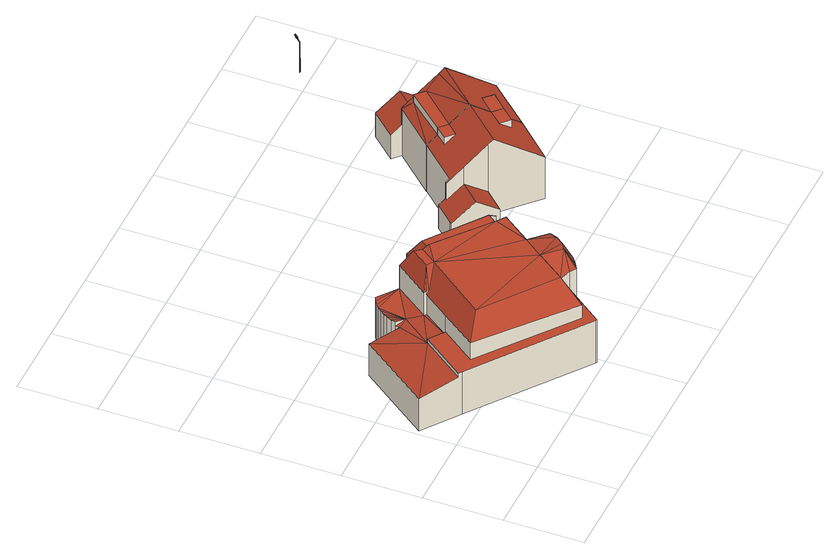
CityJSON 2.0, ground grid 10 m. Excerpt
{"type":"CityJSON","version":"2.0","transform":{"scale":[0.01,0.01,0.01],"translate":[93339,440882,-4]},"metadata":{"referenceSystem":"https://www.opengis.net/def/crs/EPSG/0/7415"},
"CityObjects":{
"building1":{"type":"Building","attributes":{"yearOfConstruction":2001,"hoogste_bouwlaag":2,"statusOmschr":"Pand in gebruik","aantalBouwlagen":3,"laagste_bouwlaag":0,"typeOmschr":"vrijstaand","class":"Pand"},"address":[{"CountryName":"Nederland","LocalityName":"Rotterdam","ThoroughfareNumber":"209-211","ThoroughfareName":"Straatweg","PostalCode":"3054AE"}],"geometry":[{"type":"Solid","lod":"2","boundaries":[[[[0,1,2,3,4,5,6,7,8,9,10,11,12,13,14,15,16,17,18,19,20,21,22,23,24,25,26,27,28,29,30,31,32]],[[33,34,35,36]],[[37,38,39,40,41]],[[42,43,44,45]],[[46,47,35,34,44,48]],[[49,50,51,52]],[[52,53,37,54,49]],[[55,56,57,39,38]],[[58,38,37,53]],[[57,59,60,40,39]],[[61,62,43,42]],[[63,64,65,66,67,68,69,70,71,72]],[[73,50,74]],[[73,74,75]],[[76,50,73]],[[75,74,77]],[[78,33,36]],[[78,74,33]],[[79,45,44]],[[74,44,34]],[[50,44,74]],[[54,79,44]],[[49,54,50]],[[54,44,50]],[[74,34,33]],[[44,43,48]],[[43,80,48]],[[43,62,80]],[[81,76,73]],[[82,76,83]],[[84,76,81]],[[83,76,84]],[[77,78,85]],[[77,85,86]],[[77,74,78]],[[87,77,86]],[[88,77,89]],[[89,77,87]],[[88,75,77]],[[82,51,76]],[[76,51,50]],[[90,91,92]],[[90,93,91]],[[94,93,90]],[[95,90,92]],[[94,96,93]],[[93,97,98]],[[93,99,97]],[[93,100,99]],[[101,100,93]],[[96,101,93]],[[94,102,103]],[[94,103,96]],[[94,104,102]],[[105,75,88]],[[106,73,105]],[[105,73,75]],[[81,73,106]],[[93,107,108]],[[93,108,91]],[[108,109,91]],[[91,109,110]],[[91,110,111]],[[79,60,45]],[[60,61,42]],[[60,42,45]],[[36,35,64,63]],[[41,40,79,54]],[[78,36,63,72]],[[65,64,35,47]],[[46,95,92,65,47]],[[85,78,72,71]],[[94,90,62,61]],[[92,91,66,65]],[[91,111,67,66]],[[52,51,2,1]],[[3,2,51,82]],[[82,83,4,3]],[[83,84,5,4]],[[84,81,6,5]],[[81,106,7,6]],[[106,105,8,7]],[[105,88,9,8]],[[88,89,10,9]],[[89,87,11,10]],[[87,86,12,11]],[[71,70,14,13]],[[70,69,15,14]],[[69,68,16,15]],[[67,111,110,17,16,68]],[[18,17,110,109]],[[19,18,109,108]],[[20,19,108,107]],[[22,21,97,99]],[[23,22,99,100]],[[24,23,100,101]],[[25,24,101,96]],[[26,25,96,103]],[[27,26,103,102]],[[28,27,102,104]],[[60,29,28,104,94,61]],[[30,29,60,59]],[[31,30,59,57]],[[32,31,57,56]],[[55,58,53,0,32,56]],[[1,0,53,52]],[[37,41,54]],[[48,80,46]],[[46,80,62,90,95]],[[55,38,58]],[[93,98,107]],[[79,40,60]],[[86,85,71,13,12]],[[97,21,20,107,98]]]],"semantics":{"surfaces":[{"type":"GroundSurface"},{"type":"RoofSurface"},{"type":"WallSurface"}],"values":[[0,1,1,1,1,1,1,1,1,1,1,1,1,1,1,1,1,1,1,1,1,1,1,1,1,1,1,1,1,1,1,1,1,1,1,1,1,1,1,1,1,1,1,1,1,1,1,1,1,1,1,1,1,1,1,1,1,1,1,1,1,1,1,1,1,1,2,2,2,2,2,2,2,2,2,2,2,2,2,2,2,2,2,2,2,2,2,2,2,2,2,2,2,2,2,2,2,2,2,2,2,2,2,2,2,2,2,2,2,2,2,2,2,2]]}}]},
"building2":{"type":"Building","attributes":{"yearOfConstruction":1935,"hoogste_bouwlaag":2,"statusOmschr":"Pand in gebruik","aantalBouwlagen":4,"laagste_bouwlaag":1,"typeOmschr":"kop van een rij","class":"Pand"},"address":[{"CountryName":"Nederland","LocalityName":"Rotterdam","ThoroughfareNumber":"213","ThoroughfareName":"Straatweg","PostalCode":"3054AE"}],"geometry":[{"type":"Solid","lod":"2","boundaries":[[[[112,113,114,115,116,117,118,119,120,121]],[[122,123,124,125]],[[126,127,128,129]],[[130,131,132,133]],[[134,131,130,135,136,137,138,139]],[[140,141,142,143,144,127,126]],[[124,145,146,147,148,149,150,151,152,153,136,135,125]],[[146,145,123,122]],[[153,152,126,129]],[[152,151,140,126]],[[136,153,129,114,113,137]],[[133,132,134,139]],[[141,140,151,150]],[[130,133,139,138,112,121,147,146,122,125,135]],[[138,137,113,112]],[[129,128,115,114]],[[128,127,144,116,115]],[[117,116,144,143]],[[118,117,143,142]],[[149,119,118,142,141,150]],[[120,119,149,148]],[[121,120,148,147]],[[124,123,145]],[[132,131,134]]]],"semantics":{"surfaces":[{"type":"GroundSurface"},{"type":"RoofSurface"},{"type":"WallSurface"}],"values":[[0,1,1,1,1,1,1,2,2,2,2,2,2,2,2,2,2,2,2,2,2,2,2,2]]}}]},
"building3":{"type":"Building","attributes":{"yearOfConstruction":1935,"hoogste_bouwlaag":2,"statusOmschr":"Pand in gebruik","aantalBouwlagen":3,"laagste_bouwlaag":0,"typeOmschr":"tussenpand","class":"Pand"},"address":[{"CountryName":"Nederland","LocalityName":"Rotterdam","ThoroughfareNumber":"215","ThoroughfareName":"Straatweg","PostalCode":"3054AE"}],"geometry":[{"type":"Solid","lod":"2","boundaries":[[[[154,155,156,157,158,159,160,161]],[[162,163,164,165]],[[162,166,167,168,169,163]],[[170,122,125,171]],[[172,130,133,173]],[[138,174,175,135,130,172,176,139]],[[175,177,135]],[[177,178,171]],[[178,179,180]],[[177,171,135]],[[171,125,135]],[[171,178,180]],[[180,179,181]],[[180,181,147]],[[180,147,146]],[[164,163,178,177]],[[163,169,179,178]],[[174,155,154,164,177,175]],[[169,168,181,179]],[[168,158,157,147,181]],[[180,146,122,170]],[[173,133,139,176]],[[165,161,160,166,162]],[[165,164,154,161]],[[174,138,156,155]],[[130,135,125,122,146,147,157,156,138,139,133]],[[168,167,159,158]],[[160,159,167,166]],[[171,180,170]],[[173,176,172]]]],"semantics":{"surfaces":[{"type":"GroundSurface"},{"type":"RoofSurface"},{"type":"WallSurface"}],"values":[[0,1,1,1,1,1,1,1,1,1,1,1,1,1,1,2,2,2,2,2,2,2,2,2,2,2,2,2,2,2]]}}]},
"cityfurniture1":{"type":"CityFurniture","attributes":{"Lichtpunttype":"Straatverlichting","Brondatum":"12-06-2019","Buurt_nummer":"62","Masttype":"MAST 6M LPH 6M ST VERJ D89 B1","Lamptype":"SON PRO E 50W E27","Buurtnaam":"Hillegersberg Noord","Nummer":"2","Geplaatst_op":"01-01-1998","Wijknummer":"6","Nivo":"0","Datum_laatste_mutatie":"07-06-2019","Straatnaam":"Wilgenoord","Thema":"Lichtmasten","Beheerobject":"23442/OVL-002","Armatuurtype":"490 SGS 203 1X SON 50W <NB>","Objecthoogte":"6","Klasse":"Tertiaire weg","Wijknaam":"Hillegersberg-Schiebroek","class":"Paal","function":"Lichtmast"},"geometry":[{"type":"MultiSurface","lod":"2","boundaries":[[[182,183,184,185]],[[186,187,188]],[[189,190,191,192,193]],[[194,195,196]],[[192,191,190,197]],[[188,187,198,199]],[[195,194,200]],[[196,201,202]],[[203,204,205,206]],[[207,208,209,210]],[[211,212,213,214]],[[208,207,215]],[[195,216,196]],[[190,217,218,197]],[[219,210,212,211]],[[197,183,182]],[[220,221,222,186]],[[187,223,198]],[[185,224,225]],[[186,226,223]],[[218,227,188,228]],[[229,185,225,205]],[[209,203,212]],[[204,229,205]],[[210,209,212]],[[227,186,188]],[[186,223,187]],[[230,231,194]],[[197,218,228]],[[212,203,206,213]],[[232,233,234]],[[215,235,236,237]],[[238,196,202]],[[226,230,194,223]],[[197,228,183]],[[234,233,239]],[[216,234,239,201]],[[235,192,197,236]],[[220,186,227]],[[196,216,201]],[[233,211,214,239]],[[240,238,241]],[[231,200,194]],[[188,199,242]],[[183,228,184]],[[232,219,211,233]],[[223,194,238,240]],[[198,241,243]],[[198,240,241]],[[223,240,198]],[[238,202,241]],[[244,185,229]],[[228,242,184]],[[245,246,247,248]],[[195,232,234,216]],[[249,250,251]],[[252,253,254,255]],[[256,193,192,235]],[[209,257,204,203]],[[257,244,229,204]],[[217,220,227,218]],[[258,259,260]],[[246,261,262]],[[263,264,258]],[[251,250,222]],[[228,188,242]],[[194,196,238]],[[244,182,185]],[[250,258,260,222]],[[265,266,267]],[[268,269,235,215]],[[270,215,207,271]],[[261,272,273,262]],[[274,275,270]],[[260,231,230]],[[215,237,208]],[[189,217,190]],[[248,247,276,277]],[[222,226,186]],[[278,279,252,280]],[[265,280,266]],[[271,207,210,219]],[[222,260,230,226]],[[275,281,270]],[[272,265,267,273]],[[281,268,215,270]],[[274,270,282]],[[208,237,209]],[[254,249,251,283]],[[189,284,217]],[[284,285,220,217]],[[286,256,235]],[[259,282,200]],[[236,197,182,244]],[[236,244,257]],[[271,219,232]],[[269,286,235]],[[260,259,200,231]],[[200,271,232,195]],[[285,283,220]],[[282,270,271,200]],[[237,236,257,209]],[[287,288,289]],[[290,291,288]],[[279,292,252]],[[293,294,274]],[[295,296,297]],[[298,299,292,279]],[[300,301,302,303]],[[297,296,304]],[[305,306,307,308]],[[309,287,289]],[[306,310,307]],[[306,311,312,310]],[[313,265,272]],[[295,300,303,296]],[[293,274,314]],[[301,305,308,302]],[[292,253,252]],[[287,290,288]],[[290,315,291]],[[316,313,272,261]],[[277,276,268,281]],[[291,317,318,319]],[[265,278,280]],[[264,320,293,314,258]],[[321,322,323,324]],[[325,317,291,315]],[[326,327,289]],[[298,279,278]],[[316,261,246]],[[299,289,327,292]],[[328,298,278]],[[329,293,320,264,330]],[[277,281,275]],[[314,274,282,259]],[[278,265,328]],[[331,246,245]],[[314,259,258]],[[332,331,245,333]],[[255,284,189]],[[313,328,265]],[[294,277,275,274]],[[292,327,253]],[[326,253,327]],[[334,330,264,263]],[[189,193,335]],[[288,336,337]],[[253,338,249,254]],[[289,337,326]],[[337,336,334,338]],[[288,291,336]],[[291,319,336]],[[289,288,337]],[[336,319,330,334]],[[339,340,269,268]],[[326,337,338,253]],[[255,254,285,284]],[[266,280,335,341]],[[342,341,256,286]],[[267,266,341,342]],[[273,267,342,340]],[[338,334,263,249]],[[222,221,220,283]],[[249,263,258,250]],[[254,283,285]],[[283,251,222]],[[340,342,286,269]],[[341,335,193,256]],[[262,273,340,339]],[[335,255,189]],[[333,248,329]],[[318,329,330,319]],[[329,294,293]],[[317,332,333,318]],[[280,252,255,335]],[[333,245,248]],[[318,333,329]],[[329,248,277,294]],[[184,242,343]],[[199,198,243]],[[213,344,345]],[[243,346,347,348]],[[184,343,224]],[[324,323,299]],[[241,202,349,350]],[[214,213,345,351]],[[239,214,351]],[[201,239,351,352]],[[323,289,299]],[[185,184,224]],[[202,201,352,349]],[[311,353,312]],[[309,289,323]],[[303,302,354]],[[355,313,316]],[[206,205,356,344]],[[354,331,332]],[[355,357,328,313]],[[303,354,325]],[[296,303,325]],[[308,307,355,358]],[[213,206,344]],[[205,225,356]],[[359,357,360]],[[353,360,357]],[[359,328,357]],[[354,358,331]],[[307,310,355]],[[302,308,358,354]],[[359,298,328]],[[361,297,304,362]],[[311,363,360,353]],[[359,324,298]],[[324,299,298]],[[310,312,355]],[[262,247,246]],[[325,315,296]],[[360,321,324,359]],[[364,361,362,365]],[[312,353,357,355]],[[304,296,315,290]],[[366,367,322,321]],[[368,366,321]],[[322,365,309,323]],[[362,304,290,287]],[[367,364,322]],[[369,368,321,360]],[[358,355,316]],[[262,339,276,247]],[[364,365,322]],[[339,268,276]],[[363,369,360]],[[365,362,287,309]],[[325,354,332,317]],[[370,306,305,371]],[[346,350,349,352,351,345,344,356,372,373,348,347]],[[343,374,348,373]],[[371,305,301,375]],[[358,316,331]],[[374,376,348]],[[377,378,295,297]],[[316,246,331]],[[379,311,306,370]],[[380,377,381]],[[382,371,370,383]],[[368,369,384,385]],[[386,375,301,300]],[[378,386,300,295]],[[387,388,389,390]],[[391,392,393]],[[377,297,361,392]],[[386,378,377,392,394,389,388,385,384,395,379,370,371,375]],[[363,311,379,395]],[[390,389,394,396]],[[394,364,367,389]],[[389,367,366,388]],[[366,368,385,388]],[[394,397,396]],[[392,361,364,394]],[[369,363,395,384]],[[398,395,399]],[[400,378,386,401]],[[383,370,402]],[[399,395,384,403]],[[404,385,388,387]],[[393,392,377,380]],[[405,379,406]],[[406,379,395,398]],[[401,386,407]],[[408,375,409]],[[403,384,385,404]],[[407,386,375,408]],[[381,377,410]],[[382,411,371]],[[402,370,379,405]],[[409,375,371,411]],[[400,410,377,378]],[[397,394,392,391]],[[243,241,346]],[[241,350,346]],[[242,199,243,376]],[[225,224,372,356]],[[242,376,374]],[[224,343,373,372]],[[242,374,343]],[[376,243,348]],[[412,413,414]],[[415,416,417]],[[418,419,420]],[[421,422,423]],[[424,425,426]],[[427,414,428]],[[429,430,431]],[[427,432,433]],[[434,435,436,437]],[[438,417,439,429,440,441,442,443]],[[431,430,440,444,445,426,446,439]],[[429,431,439]],[[447,418,433,432]],[[433,448,449,450,442,441,440,429,439,415,412,414,427]],[[441,442,444,440]],[[425,418,447]],[[425,451,452]],[[418,421,445,453]],[[448,454,449]],[[424,455,456]],[[457,424,456,458,421,423,459]],[[460,447,418]],[[461,421,458]],[[412,415,462,413]],[[429,440,430]],[[450,454,443]],[[443,463,464,454]],[[415,439,462]],[[427,428,432]],[[453,418,425,426,445]],[[425,424,457,459,423,421,418]],[[436,429,440,437]],[[443,450,442]],[[465,425,451]],[[464,448,433]],[[425,452,418]],[[419,418,425]],[[414,416,412]],[[454,448,464]],[[449,448,466]],[[422,420,419,465,451,452]],[[454,450,449]],[[450,449,466,467]],[[425,424,451]],[[418,422,421]],[[468,414,427]],[[451,424,457]],[[469,417,416,468]],[[419,425,465]],[[422,418,452]],[[416,414,468]],[[417,415,439]],[[456,458,461,441,440,429,455]],[[418,420,422]],[[428,414,413,462,439,446,447,460,447,432]],[[421,423,459,457,424,426,445]],[[469,463,443,438,417]],[[425,447,446,426]],[[442,450,467,444]],[[463,469,468,427,433,464]],[[422,452,451,457,459,423]],[[416,415,412]],[[453,445,444,467,466,448,433,418]],[[470,471,472,473]],[[473,429,440,472]],[[473,472,474]],[[475,456,476,429,473]],[[434,471,470,435]],[[477,458,478,474,440,441]],[[472,440,474]],[[475,478,458,456]],[[472,471,434,479,440]],[[473,474,478,475]],[[436,435,470,473,429]]]}]}
},
"vertices":[
[2706,1605,9],[2827,1516,9],[2540,1133,9],[2736,986,9],[2723,921,9],[2703,858,9],[2676,797,9],[2643,740,9],[2603,687,9],[2558,639,9],[2507,597,9],[2452,560,9],[2393,530,9],[2320,585,9],[1950,89,9],[1939,98,9],[528,1149,9],[66,1494,9],[735,2392,9],[1066,2144,9],[1077,2207,9],[1096,2268,9],[1121,2327,9],[1153,2382,9],[1191,2433,9],[1235,2480,9],[1284,2521,9],[1338,2555,9],[1395,2584,9],[1793,2287,9],[1857,2374,9],[1883,2408,9],[2796,1727,9],[1892,512,1188],[998,1178,1190],[757,1148,892],[1914,261,843],[2523,1581,1156],[2620,1701,1152],[1910,2230,1151],[1819,2107,1154],[2510,1563,1156],[1660,2232,1197],[1488,1998,1201],[1571,1937,1201],[1725,2149,1197],[1344,1935,895],[1091,1595,894],[1372,1916,951],[2608,1489,1202],[2339,1122,1199],[2540,1133,911],[2827,1516,913],[2706,1605,915],[2510,1563,1198],[2758,1675,1035],[2796,1727,914],[1883,2408,913],[2758,1675,917],[1857,2374,913],[1793,2287,914],[1644,2398,936],[1314,1956,933],[1914,261,649],[757,1148,645],[1091,1595,647],[900,1738,646],[486,1180,644],[528,1149,644],[1939,98,649],[1950,89,649],[2320,585,651],[2207,649,650],[2563,848,1149],[2163,882,1188],[2482,738,1152],[2593,939,1147],[2403,685,1154],[2207,649,873],[1819,2107,1210],[1344,1935,942],[2676,797,920],[2736,986,919],[2723,921,910],[2703,858,909],[2320,585,906],[2393,530,910],[2452,560,902],[2558,639,920],[2507,597,900],[1314,1956,598],[900,1738,587],[1091,1595,602],[1188,2125,585],[1644,2398,592],[1344,1935,596],[1235,2480,597],[1096,2268,600],[1077,2207,600],[1121,2327,599],[1153,2382,598],[1191,2433,598],[1338,2555,596],[1284,2521,596],[1395,2584,595],[2603,687,907],[2643,740,904],[1077,2207,544],[1066,2144,552],[735,2392,486],[66,1494,489],[486,1180,580],
[4608,2133,203],[4149,1657,203],[3632,2141,203],[3399,1892,203],[2956,2306,203],[2983,2335,203],[3204,2571,203],[3307,2476,203],[3742,2941,203],[3746,2945,203],[3846,2851,1110],[3718,2714,1107],[3822,2618,1104],[3949,2754,1106],[3410,2346,774],[3177,2100,774],[3399,1892,549],[3632,2141,551],[4331,2394,1107],[4182,2234,1105],[4295,2129,1106],[4443,2288,1109],[4295,2129,989],[4140,2574,1308],[3688,2089,1311],[4149,1657,826],[4608,2133,815],[4443,2288,988],[3248,2492,612],[3267,2513,612],[3204,2571,548],[2983,2335,550],[2956,2306,550],[3718,2714,998],[3846,2851,997],[3746,2945,892],[3742,2941,892],[3307,2476,894],[3267,2513,853],[3248,2492,853],[3410,2346,1020],[3632,2141,1252],
[4566,3141,197],[5082,2655,197],[4608,2133,197],[3746,2945,197],[4211,3442,197],[4109,3538,197],[4403,3853,197],[4844,3438,197],[4625,3644,773],[4346,3347,774],[4566,3141,551],[4844,3438,551],[4403,3853,549],[4109,3538,550],[4211,3442,654],[4227,3459,654],[4270,3325,1108],[4382,3220,1105],[4513,2587,1105],[4625,2481,1106],[5082,2655,823],[4622,3088,1310],[4625,2481,988],[4566,3141,1251],[4346,3347,1020],[4227,3459,895],[4270,3325,989],[4211,3442,895],
[5097,5084,655],[5096,5084,655],[5098,5086,656],[5098,5086,655],[5096,5081,656],[5097,5082,657],[5097,5083,657],[5093,5080,652],[5094,5081,653],[5094,5082,653],[5094,5082,652],[5093,5080,651],[5099,5082,656],[5099,5082,655],[5101,5083,656],[5095,5083,654],[5099,5084,658],[5099,5085,658],[5098,5080,654],[5102,5085,656],[5102,5085,657],[5099,5085,654],[5099,5086,654],[5100,5087,655],[5101,5087,654],[5098,5082,652],[5097,5082,652],[5098,5084,653],[5099,5083,653],[5100,5084,654],[5100,5085,654],[5101,5086,654],[5102,5086,655],[5096,5081,651],[5101,5083,655],[5094,5081,654],[5095,5082,655],[5099,5083,654],[5094,5080,654],[5094,5079,654],[5095,5079,654],[5098,5082,657],[5099,5087,656],[5099,5087,655],[5097,5080,656],[5095,5082,656],[5096,5084,656],[5098,5086,654],[5097,5080,655],[5098,5080,655],[5099,5082,654],[5101,5084,654],[5101,5084,655],[5095,5082,652],[5096,5083,653],[5097,5083,652],[5100,5083,657],[5102,5085,655],[5100,5084,657],[5101,5085,658],[5098,5085,657],[5100,5086,658],[5097,5084,654],[5093,5076,646],[5093,5077,645],[5094,5078,647],[5094,5077,647],[5093,5076,651],[5094,5077,653],[5094,5078,653],[5091,5077,649],[5091,5076,649],[5092,5077,651],[5092,5078,651],[5093,5081,651],[5098,5084,654],[5095,5077,652],[5097,5079,653],[5096,5079,654],[5092,5078,645],[5093,5078,647],[5094,5076,651],[5094,5076,650],[5091,5078,646],[5092,5079,648],[5092,5079,647],[5095,5080,650],[5094,5080,650],[5097,5080,652],[5098,5081,653],[5092,5078,646],[5093,5079,647],[5096,5078,651],[5096,5079,651],[5095,5079,649],[5095,5078,649],[5090,5077,646],[5090,5077,647],[5091,5078,648],[5096,5079,650],[5097,5079,652],[5093,5078,653],[5093,5079,652],[5093,5079,653],[5094,5081,651],[5090,5073,643],[5091,5074,645],[5090,5074,645],[5091,5073,642],[5092,5074,644],[5090,5076,647],[5095,5077,650],[5095,5077,649],[5092,5073,638],[5092,5073,640],[5091,5073,638],[5089,5076,644],[5089,5075,645],[5092,5074,638],[5092,5075,638],[5092,5075,640],[5092,5074,640],[5091,5073,640],[5092,5076,638],[5091,5076,638],[5091,5076,640],[5092,5076,640],[5089,5073,643],[5091,5077,640],[5090,5076,638],[5090,5077,640],[5091,5077,644],[5096,5078,652],[5092,5073,642],[5092,5077,644],[5093,5074,644],[5093,5075,646],[5093,5074,646],[5095,5076,650],[5089,5075,640],[5089,5074,640],[5089,5074,643],[5089,5075,642],[5092,5074,642],[5091,5075,647],[5090,5075,647],[5090,5077,644],[5094,5076,648],[5094,5075,648],[5093,5076,644],[5093,5075,644],[5094,5076,646],[5093,5075,649],[5092,5079,650],[5092,5074,647],[5091,5074,647],[5092,5075,649],[5094,5079,649],[5093,5079,649],[5092,5079,649],[5093,5080,649],[5099,5087,657],[5140,5131,665],[5141,5131,665],[5140,5130,669],[5140,5131,669],[5139,5131,669],[5141,5129,668],[5141,5130,669],[5141,5130,666],[5141,5129,667],[5090,5076,640],[5093,5075,642],[5091,5077,642],[5139,5132,666],[5090,5077,642],[5092,5076,642],[5089,5076,642],[5089,5076,640],[5090,5073,638],[5090,5073,640],[5089,5076,638],[5089,5073,638],[5089,5073,640],[5088,5074,638],[5089,5074,638],[5088,5075,638],[5089,5075,638],[5091,5076,611],[5092,5076,611],[5139,5132,667],[5139,5132,668],[5099,5087,658],[5092,5075,611],[5100,5087,658],[5091,5073,611],[5092,5073,611],[5090,5076,611],[5091,5070,208],[5092,5070,208],[5094,5078,208],[5092,5079,208],[5089,5075,611],[5088,5075,611],[5092,5074,611],[5086,5074,208],[5088,5074,611],[5089,5074,611],[5086,5073,208],[5088,5070,208],[5090,5073,611],[5089,5070,208],[5089,5073,611],[5089,5076,611],[5086,5072,208],[5087,5071,208],[5088,5079,208],[5087,5078,208],[5094,5071,208],[5095,5072,208],[5091,5079,208],[5086,5077,208],[5086,5075,208],[5090,5079,208],[5089,5079,208],[5095,5074,208],[5095,5075,208],[5095,5076,208],[5093,5071,208],[5094,5077,208],[5151,5153,669],[5150,5154,669],[5169,5175,673],[5132,5132,664],[5154,5152,660],[5135,5130,655],[5182,5167,675],[5136,5126,673],[5137,5125,672],[5141,5120,669],[5138,5123,671],[5138,5123,669],[5130,5130,669],[5171,5176,675],[5129,5129,664],[5171,5176,674],[5170,5177,674],[5131,5128,663],[5131,5127,663],[5130,5128,663],[5171,5177,674],[5182,5167,674],[5139,5121,660],[5131,5128,660],[5131,5128,661],[5138,5121,661],[5138,5128,655],[5129,5129,663],[5138,5121,663],[5139,5121,663],[5140,5120,663],[5140,5126,655],[5140,5119,663],[5140,5119,664],[5128,5129,664],[5171,5177,675],[5180,5165,673],[5161,5144,669],[5143,5123,664],[5133,5128,671],[5136,5126,671],[5143,5122,665],[5159,5147,660],[5130,5128,665],[5130,5128,668],[5133,5128,669],[5138,5121,668],[5135,5125,669],[5170,5177,675],[5138,5121,665],[5131,5132,664],[5177,5168,664],[5178,5168,665],[5135,5127,672],[5162,5144,669],[5143,5122,664],[5173,5173,665],[5173,5172,664],[5123,5119,659],[5131,5113,659],[5131,5113,661],[5123,5119,661],[5131,5112,661],[5122,5119,667],[5131,5128,665],[5139,5121,665],[5130,5112,667],[5139,5121,661]
]}
